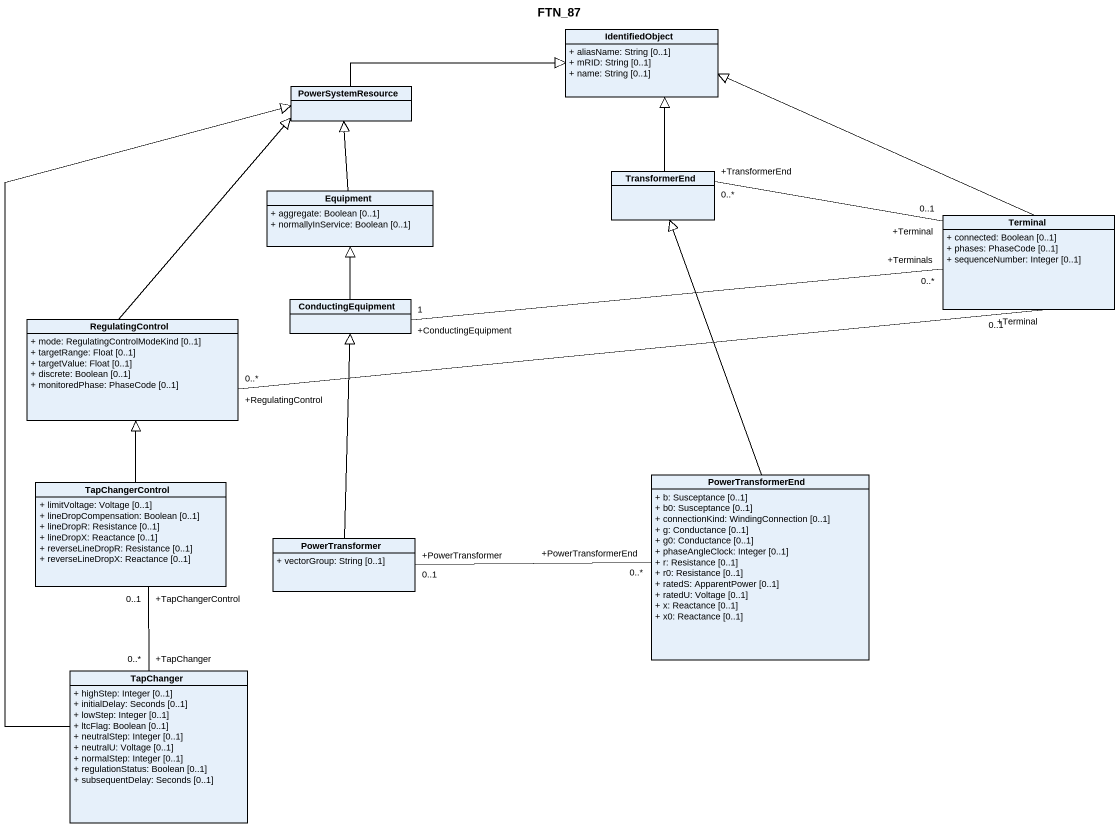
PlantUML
@startuml
title FTN_87
hide circle
hide empty members
skinparam classAttributeIconSize 0
class IdentifiedObject {
  + aliasName: String [0..1]
  + mRID: String [0..1]
  + name: String [0..1]
}
class PowerSystemResource
class TransformerEnd
class Equipment {
  + aggregate: Boolean [0..1]
  + normallyInService: Boolean [0..1]
}
class Terminal {
  + connected: Boolean [0..1]
  + phases: PhaseCode [0..1]
  + sequenceNumber: Integer [0..1]
}
class ConductingEquipment
class RegulatingControl {
  + mode: RegulatingControlModeKind [0..1]
  + targetRange: Float [0..1]
  + targetValue: Float [0..1]
  + discrete: Boolean [0..1]
  + monitoredPhase: PhaseCode [0..1]
}
class TapChangerControl {
  + limitVoltage: Voltage [0..1]
  + lineDropCompensation: Boolean [0..1]
  + lineDropR: Resistance [0..1]
  + lineDropX: Reactance [0..1]
  + reverseLineDropR: Resistance [0..1]
  + reverseLineDropX: Reactance [0..1]
}
class PowerTransformerEnd {
  + b: Susceptance [0..1]
  + b0: Susceptance [0..1]
  + connectionKind: WindingConnection [0..1]
  + g: Conductance [0..1]
  + g0: Conductance [0..1]
  + phaseAngleClock: Integer [0..1]
  + r: Resistance [0..1]
  + r0: Resistance [0..1]
  + ratedS: ApparentPower [0..1]
  + ratedU: Voltage [0..1]
  + x: Reactance [0..1]
  + x0: Reactance [0..1]
}
class PowerTransformer {
  + vectorGroup: String [0..1]
}
class TapChanger {
  + highStep: Integer [0..1]
  + initialDelay: Seconds [0..1]
  + lowStep: Integer [0..1]
  + ltcFlag: Boolean [0..1]
  + neutralStep: Integer [0..1]
  + neutralU: Voltage [0..1]
  + normalStep: Integer [0..1]
  + regulationStatus: Boolean [0..1]
  + subsequentDelay: Seconds [0..1]
}
PowerSystemResource -right-|> IdentifiedObject
TransformerEnd -up-|> IdentifiedObject
TransformerEnd "+TransformerEnd\n0..*" -right- "+Terminal\n0..1" Terminal
Equipment -up-|> PowerSystemResource
Terminal -left-|> IdentifiedObject
Terminal "+Terminals\n0..*" -left- "+ConductingEquipment\n1" ConductingEquipment
Terminal "+Terminal\n0..1" -left- "+RegulatingControl\n0..*" RegulatingControl
ConductingEquipment -up-|> Equipment
RegulatingControl -up-|> PowerSystemResource
TapChangerControl -up-|> RegulatingControl
PowerTransformerEnd -up-|> TransformerEnd
PowerTransformer -up-|> ConductingEquipment
PowerTransformer "+PowerTransformer\n0..1" -right- "+PowerTransformerEnd\n0..*" PowerTransformerEnd
TapChanger -up-|> PowerSystemResource
TapChanger "+TapChanger\n0..*" -up- "+TapChangerControl\n0..1" TapChangerControl
@enduml
